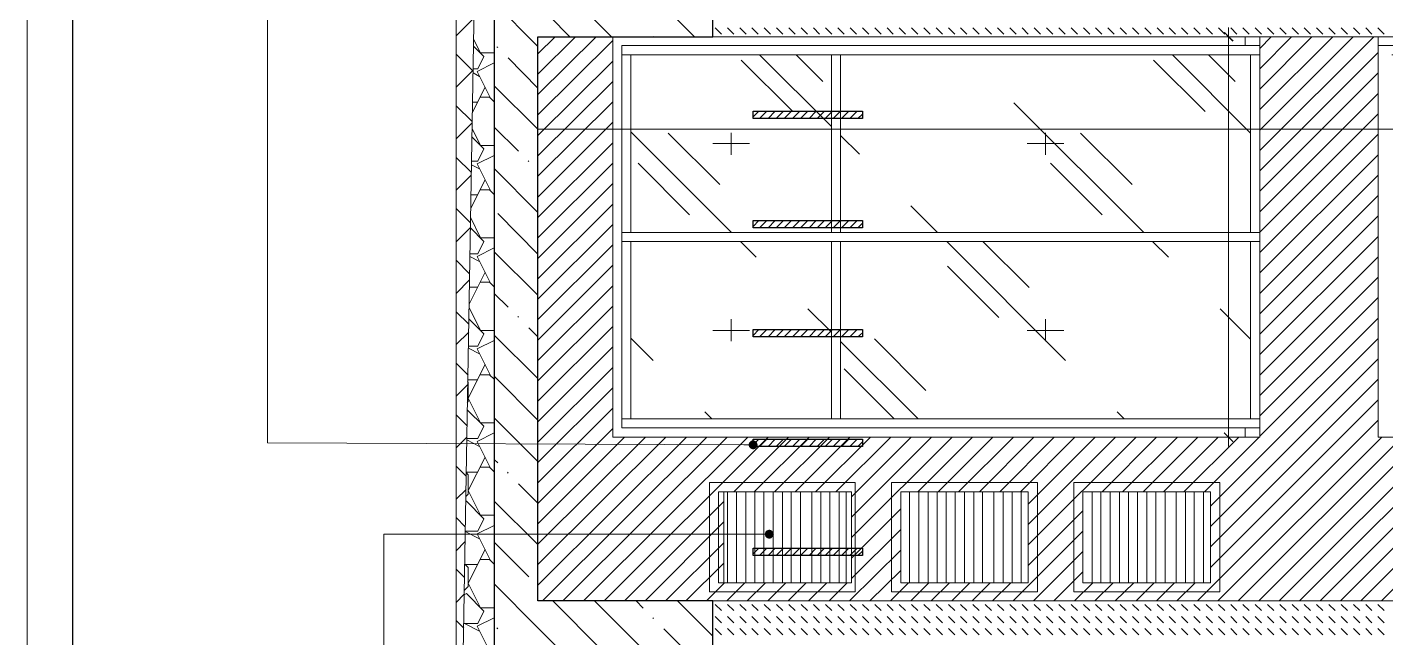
# Model space of a CAD drawing. Header units: millimetres. Extents: x -356862 to 418287, y 0 to 839748.
# Drawn here: x 13.7 to 19.57, y 11.25 to 13.89 of the extents above; entities that cross this region are included whole.
import ezdxf

# ---------------------------------------------------------------- set-up
doc = ezdxf.new("R2010")
doc.units = ezdxf.units.MM
doc.layers.add('PDF _Геометрия', color=7, linetype='Continuous', true_color=0xbababa)
doc.layers.add('PDF _Сплошная заливка', color=7, linetype='Continuous', true_color=0xf50000)

msp = doc.modelspace()

# ---------------------------------------------------------------- linework, layer by layer
at = {"layer": 'PDF _Геометрия', "color": 7, "lineweight": 20}
for points in [[(13.6986, 0), (13.6986, 46.8056), (46.8056, 46.8056), (46.8056, 0)], [(15.6652, 16.0268), (15.5518, 9.4037)]]:
    msp.add_lwpolyline(points, dxfattribs=at)
at = {"layer": 'PDF _Геометрия', "color": 7, "lineweight": 30}
msp.add_lwpolyline([(13.8952, 46.6089), (46.6089, 46.6089), (46.6089, 0.7858), (13.8952, 0.7858)], close=True, dxfattribs=at)
at = {"layer": 'PDF _Геометрия', "color": 7, "lineweight": 5}
for points in [[(15.5518, 16.0951), (15.5518, 16.0268), (15.5518, 9.4221), (15.4385, 9.3937), (15.6668, 9.3371), (15.5518, 9.3087), (15.5518, 2.704), (15.5518, 2.6357)], [(19.025, 13.8502), (19.025, 12.1186), (16.2285, 12.1186), (16.2285, 13.8502)], [(18.9617, 13.8502), (18.9617, 13.8119)], [(22.2682, 12.1186), (19.5367, 12.1186), (19.5367, 13.8502)], [(18.9617, 12.1586), (18.9617, 12.1186)], [(16.7251, 11.4887), (16.7251, 11.882)], [(16.7634, 11.4887), (16.7634, 11.882)], [(16.8034, 11.4887), (16.8034, 11.882)], [(16.8434, 11.4887), (16.8434, 11.882)], [(16.8818, 11.4887), (16.8818, 11.882)], [(16.9218, 11.4887), (16.9218, 11.882)], [(16.9618, 11.4887), (16.9618, 11.882)], [(17.0001, 11.4887), (17.0001, 11.882)], [(17.0401, 11.4887), (17.0401, 11.882)], [(17.0884, 11.4887), (17.0884, 11.882)], [(17.1284, 11.4887), (17.1284, 11.882)], [(17.1668, 11.4887), (17.1668, 11.882)], [(17.2068, 11.4887), (17.2068, 11.882)], [(17.5117, 11.4887), (17.5117, 11.882)], [(17.5517, 11.4887), (17.5517, 11.882)], [(17.5917, 11.4887), (17.5917, 11.882)], [(17.6301, 11.4887), (17.6301, 11.882)], [(17.6701, 11.4887), (17.6701, 11.882)], [(17.7084, 11.4887), (17.7084, 11.882)], [(17.7484, 11.4887), (17.7484, 11.882)], [(17.7884, 11.4887), (17.7884, 11.882)], [(17.8267, 11.4887), (17.8267, 11.882)], [(17.8751, 11.4887), (17.8751, 11.882)], [(17.9151, 11.4887), (17.9151, 11.882)], [(17.9551, 11.4887), (17.9551, 11.882)], [(17.9934, 11.4887), (17.9934, 11.882)], [(18.3, 11.4887), (18.3, 11.882)], [(18.3384, 11.4887), (18.3384, 11.882)], [(18.3784, 11.4887), (18.3784, 11.882)], [(18.4184, 11.4887), (18.4184, 11.882)], [(18.4567, 11.4887), (18.4567, 11.882)], [(18.4967, 11.4887), (18.4967, 11.882)], [(18.5367, 11.4887), (18.5367, 11.882)], [(18.575, 11.4887), (18.575, 11.882)], [(18.615, 11.4887), (18.615, 11.882)], [(18.6634, 11.4887), (18.6634, 11.882)], [(18.7034, 11.4887), (18.7034, 11.882)], [(18.7417, 11.4887), (18.7417, 11.882)], [(18.7817, 11.4887), (18.7817, 11.882)]]:
    msp.add_lwpolyline(points, dxfattribs=at)
at = {"layer": 'PDF _Геометрия', "color": 7, "lineweight": 30}
for points in [[(15.7168, 16.0268), (15.7168, 3.1807), (15.5518, 3.1807)], [(15.5518, 2.984), (15.7168, 2.984), (15.9051, 2.984), (16.3635, 2.984), (16.3635, 3.3773), (15.9051, 3.3773), (15.9051, 7.3155), (16.6618, 7.3155), (16.6618, 7.7088), (15.9051, 7.7088), (15.9051, 11.0153), (16.6618, 11.0153), (16.6618, 11.4103), (15.9051, 11.4103), (15.9051, 13.8502), (16.6618, 13.8502), (16.6618, 14.2452), (15.9051, 14.2452), (15.9051, 16.0268)]]:
    msp.add_lwpolyline(points, dxfattribs=at)
at = {"layer": 'PDF _Геометрия', "color": 251, "lineweight": 20, "true_color": 0x545454}
for points in [[(16.8151, 12.0853), (16.7951, 12.0853), (14.7369, 12.0936), (14.7369, 12.167), (14.7369, 15.9768)], [(16.8851, 11.6987), (16.8668, 11.6987), (15.2402, 11.6987), (15.2402, 11.6253), (15.2402, 10.0571)]]:
    msp.add_lwpolyline(points, dxfattribs=at)
at = {"layer": 'PDF _Геометрия', "color": 8, "lineweight": 9, "true_color": 0x808080}
for points in [[(16.2235, 13.8502), (15.9051, 14.1686), (15.7168, 14.3569)], [(16.5818, 13.8502), (16.1885, 14.2452)], [(15.9051, 13.8086), (15.7168, 13.9986)], [(16.0435, 13.8502), (15.9568, 13.9386)], [(15.6252, 13.7119), (15.6452, 13.7119), (15.6718, 13.7652), (15.6268, 13.8102)], [(15.7168, 13.7802), (15.6568, 13.7802), (15.6268, 13.8402)], [(15.7318, 13.8036), (15.7285, 13.8069)], [(16.4035, 13.8502), (16.4018, 13.8519)], [(15.9051, 13.6286), (15.7768, 13.7586)], [(15.6535, 13.6786), (15.6252, 13.6936)], [(15.7018, 13.5819), (15.6435, 13.7002), (15.7168, 13.7369)], [(15.6768, 13.6319), (15.6218, 13.5219)], [(15.9051, 13.4502), (15.7168, 13.6386)], [(15.6452, 13.5669), (15.6235, 13.5669)], [(15.7168, 13.5686), (15.6968, 13.5886), (15.6552, 13.5886)], [(15.7168, 13.3802), (15.6568, 13.3802), (15.6218, 13.4536)], [(15.8218, 13.3553), (15.7168, 13.4586)], [(15.6185, 13.3119), (15.6452, 13.3119), (15.6718, 13.3652), (15.6202, 13.4169)], [(15.7018, 13.1819), (15.6435, 13.3003), (15.7168, 13.3369)], [(15.6535, 13.2786), (15.6185, 13.2969)], [(15.9051, 13.0903), (15.7168, 13.2803)], [(15.8668, 13.3103), (15.8635, 13.3136)], [(15.6768, 13.2319), (15.6152, 13.1086)], [(15.6452, 13.1669), (15.6168, 13.1669)], [(15.7168, 13.1686), (15.6968, 13.1886), (15.6552, 13.1886)], [(15.7168, 12.9803), (15.6568, 12.9803), (15.6152, 13.0669)], [(15.9051, 12.9103), (15.7318, 13.0853)], [(15.6118, 12.9119), (15.6452, 12.9119), (15.6718, 12.9653), (15.6135, 13.0236)], [(15.7018, 12.7819), (15.6435, 12.9003), (15.7168, 12.9369)], [(15.9051, 12.7319), (15.7168, 12.9203)], [(15.6535, 12.8786), (15.6118, 12.9003)], [(15.6768, 12.8319), (15.6085, 12.6936)], [(15.6452, 12.7669), (15.6102, 12.7669)], [(15.7168, 12.7686), (15.6968, 12.7886), (15.6552, 12.7886)], [(15.7768, 12.6803), (15.7168, 12.7403)], [(15.6052, 12.512), (15.6452, 12.512), (15.6718, 12.5653), (15.6068, 12.6303)], [(15.7168, 12.5803), (15.6568, 12.5803), (15.6085, 12.6786)], [(15.8218, 12.6369), (15.8185, 12.6403)], [(15.9051, 12.5519), (15.8668, 12.5919)], [(15.7018, 12.382), (15.6435, 12.5003), (15.7168, 12.537)], [(15.9051, 12.372), (15.7168, 12.5603)], [(15.6535, 12.4786), (15.6052, 12.5036)], [(15.6768, 12.432), (15.6035, 12.287), (15.6568, 12.1803), (15.7168, 12.1803)], [(15.7168, 12.3686), (15.6968, 12.3886), (15.6552, 12.3886)], [(15.6002, 12.2686), (15.6035, 12.272), (15.6035, 12.3553), (15.6018, 12.3586)], [(15.6452, 12.367), (15.6018, 12.367)], [(15.9051, 12.192), (15.7168, 12.382)], [(15.5985, 12.112), (15.6452, 12.112), (15.6718, 12.1653), (15.6002, 12.237)], [(15.9051, 12.0136), (15.7168, 12.202)], [(15.6535, 12.0786), (15.5985, 12.107)], [(15.7018, 11.982), (15.6435, 12.1003), (15.7168, 12.137)], [(15.6768, 12.032), (15.6035, 11.887), (15.6568, 11.7803), (15.7168, 11.7803)], [(15.7168, 11.9686), (15.6968, 11.9886), (15.6552, 11.9886)], [(15.7318, 12.007), (15.7168, 12.022)], [(15.5935, 11.862), (15.6035, 11.872), (15.6035, 11.9553), (15.5952, 11.9653)], [(15.6452, 11.967), (15.5952, 11.967)], [(15.7768, 11.962), (15.7735, 11.967)], [(15.9051, 11.8336), (15.8218, 11.917)], [(15.5918, 11.712), (15.6452, 11.712), (15.6718, 11.7653), (15.5968, 11.842), (15.5935, 11.8403)], [(15.9051, 11.6537), (15.7168, 11.842)], [(15.6535, 11.6787), (15.5918, 11.7103)], [(15.7018, 11.582), (15.6435, 11.7003), (15.7168, 11.737)], [(15.6768, 11.632), (15.6035, 11.487), (15.6568, 11.3803), (15.7168, 11.3803)], [(15.8668, 11.5137), (15.7168, 11.6637)], [(15.5868, 11.4553), (15.6035, 11.472), (15.6035, 11.5553), (15.5885, 11.5703)], [(15.6452, 11.567), (15.5935, 11.567)], [(15.7168, 11.5687), (15.6968, 11.5887), (15.6552, 11.5887)], [(16.1851, 11.0153), (15.9051, 11.2937), (15.7168, 11.4837)], [(15.5852, 11.312), (15.6452, 11.312), (15.6718, 11.3653), (15.5968, 11.442), (15.5868, 11.437)], [(16.1801, 11.1987), (15.9701, 11.4103)], [(16.5435, 11.0153), (16.1501, 11.4103)], [(16.3601, 11.3787), (16.3301, 11.4103)], [(16.6618, 11.257), (16.5085, 11.4103)], [(15.7018, 11.182), (15.6435, 11.3003), (15.7168, 11.337)], [(16.4051, 11.3337), (16.4018, 11.337)], [(15.6535, 11.2787), (15.5885, 11.312), (15.5852, 11.3103)], [(15.7318, 11.2887), (15.7285, 11.2937)], [(16.6618, 11.077), (16.4501, 11.2887)]]:
    msp.add_lwpolyline(points, dxfattribs=at)
at = {"layer": 'PDF _Геометрия', "color": 7, "lineweight": 18}
for points in [[(25.5764, 13.8502), (25.5764, 14.2452), (16.6618, 14.2452), (16.6618, 13.8502)], [(24.6315, 11.0153), (24.6315, 11.252), (24.7248, 11.252), (24.7248, 11.4103), (16.6618, 11.4103), (16.6618, 11.0153)]]:
    msp.add_lwpolyline(points, close=True, dxfattribs=at)
at = {"layer": 'PDF _Геометрия', "lineweight": 5}
for points in [[(15.6285, 13.9302), (15.5518, 13.8536)], [(15.6252, 13.7019), (15.5518, 13.7752)], [(15.6252, 13.7052), (15.5518, 13.6319)], [(15.6218, 13.4836), (15.5518, 13.5519)], [(15.6218, 13.4786), (15.5518, 13.4086)], [(15.6185, 13.2636), (15.5518, 13.3286)], [(15.6168, 13.2519), (15.5518, 13.1869)], [(15.6135, 13.0453), (15.5518, 13.1069)], [(15.6135, 13.0253), (15.5518, 12.9636)], [(15.6102, 12.8253), (15.5518, 12.8836)], [(15.6102, 12.7986), (15.5518, 12.7403)], [(15.6068, 12.6069), (15.5518, 12.6603)], [(15.6068, 12.5719), (15.5518, 12.5186)], [(15.6035, 12.387), (15.5518, 12.4386)], [(15.6018, 12.3453), (15.5518, 12.2953)], [(15.5985, 12.1686), (15.5518, 12.2153)], [(15.5985, 12.1186), (15.5518, 12.072)], [(15.5952, 11.9503), (15.5518, 11.9936)], [(15.5952, 11.892), (15.5518, 11.8503)], [(15.5918, 11.7303), (15.5518, 11.7703)], [(15.5902, 11.6653), (15.5518, 11.627)], [(15.5885, 11.512), (15.5518, 11.547)], [(15.5868, 11.4387), (15.5518, 11.4037)], [(15.5852, 11.292), (15.5518, 11.3253)]]:
    msp.add_lwpolyline(points, dxfattribs=at)
at = {"layer": 'PDF _Геометрия', "lineweight": 18}
for points in [[(16.6984, 13.8619), (16.6718, 13.8886)], [(16.7518, 13.8619), (16.7251, 13.8886)], [(16.8051, 13.8619), (16.7784, 13.8886)], [(16.8568, 13.8619), (16.8301, 13.8886)], [(16.9101, 13.8619), (16.8834, 13.8886)], [(16.9634, 13.8619), (16.9368, 13.8886)], [(17.0168, 13.8619), (16.9901, 13.8886)], [(17.0701, 13.8619), (17.0434, 13.8886)], [(17.1218, 13.8619), (17.0968, 13.8886)], [(17.1751, 13.8619), (17.1484, 13.8886)], [(17.2284, 13.8619), (17.2018, 13.8886)], [(17.2818, 13.8619), (17.2551, 13.8886)], [(17.3351, 13.8619), (17.3084, 13.8886)], [(17.3884, 13.8619), (17.3618, 13.8886)], [(17.4401, 13.8619), (17.4151, 13.8886)], [(17.4934, 13.8619), (17.4667, 13.8886)], [(17.5467, 13.8619), (17.5201, 13.8886)], [(17.6001, 13.8619), (17.5734, 13.8886)], [(17.6534, 13.8619), (17.6267, 13.8886)], [(17.7067, 13.8619), (17.6801, 13.8886)], [(17.7584, 13.8619), (17.7317, 13.8886)], [(17.8117, 13.8619), (17.7851, 13.8886)], [(17.8651, 13.8619), (17.8384, 13.8886)], [(17.9184, 13.8619), (17.8917, 13.8886)], [(17.9717, 13.8619), (17.9451, 13.8886)], [(18.0234, 13.8619), (17.9984, 13.8886)], [(18.0767, 13.8619), (18.0501, 13.8886)], [(18.1301, 13.8619), (18.1034, 13.8886)], [(18.1834, 13.8619), (18.1567, 13.8886)], [(18.2367, 13.8619), (18.2101, 13.8886)], [(18.29, 13.8619), (18.2634, 13.8886)], [(18.3417, 13.8619), (18.315, 13.8886)], [(18.395, 13.8619), (18.3684, 13.8886)], [(18.4484, 13.8619), (18.4217, 13.8886)], [(18.5017, 13.8619), (18.475, 13.8886)], [(18.555, 13.8619), (18.5284, 13.8886)], [(18.6084, 13.8619), (18.5817, 13.8886)], [(18.66, 13.8619), (18.6334, 13.8886)], [(18.7134, 13.8619), (18.6867, 13.8886)], [(18.7667, 13.8619), (18.74, 13.8886)], [(18.82, 13.8619), (18.7934, 13.8886)], [(18.8734, 13.8619), (18.8467, 13.8886)], [(18.925, 13.8619), (18.9, 13.8886)], [(18.9784, 13.8619), (18.9517, 13.8886)], [(19.0317, 13.8619), (19.005, 13.8886)], [(19.085, 13.8619), (19.0584, 13.8886)], [(19.1383, 13.8619), (19.1117, 13.8886)], [(19.1917, 13.8619), (19.165, 13.8886)], [(19.2433, 13.8619), (19.2167, 13.8886)], [(19.2967, 13.8619), (19.27, 13.8886)], [(19.35, 13.8619), (19.3233, 13.8886)], [(19.4033, 13.8619), (19.3767, 13.8886)], [(19.4567, 13.8619), (19.43, 13.8886)], [(19.5083, 13.8619), (19.4833, 13.8886)], [(19.5617, 13.8619), (19.535, 13.8886)], [(16.6984, 11.3687), (16.6718, 11.3953)], [(16.7518, 11.3687), (16.7251, 11.3953)], [(16.8051, 11.3687), (16.7784, 11.3953)], [(16.8568, 11.3687), (16.8301, 11.3953)], [(16.9101, 11.3687), (16.8834, 11.3953)], [(16.9634, 11.3687), (16.9368, 11.3953)], [(17.0168, 11.3687), (16.9901, 11.3953)], [(17.0701, 11.3687), (17.0434, 11.3953)], [(17.1218, 11.3687), (17.0968, 11.3953)], [(17.1751, 11.3687), (17.1484, 11.3953)], [(17.2284, 11.3687), (17.2018, 11.3953)], [(17.2818, 11.3687), (17.2551, 11.3953)], [(17.3351, 11.3687), (17.3084, 11.3953)], [(17.3884, 11.3687), (17.3618, 11.3953)], [(17.4401, 11.3687), (17.4151, 11.3953)], [(17.4934, 11.3687), (17.4667, 11.3953)], [(17.5467, 11.3687), (17.5201, 11.3953)], [(17.6001, 11.3687), (17.5734, 11.3953)], [(17.6534, 11.3687), (17.6267, 11.3953)], [(17.7067, 11.3687), (17.6801, 11.3953)], [(17.7584, 11.3687), (17.7317, 11.3953)], [(17.8117, 11.3687), (17.7851, 11.3953)], [(17.8651, 11.3687), (17.8384, 11.3953)], [(17.9184, 11.3687), (17.8917, 11.3953)], [(17.9717, 11.3687), (17.9451, 11.3953)], [(18.0234, 11.3687), (17.9984, 11.3953)], [(18.0767, 11.3687), (18.0501, 11.3953)], [(18.1301, 11.3687), (18.1034, 11.3953)], [(18.1834, 11.3687), (18.1567, 11.3953)], [(18.2367, 11.3687), (18.2101, 11.3953)], [(18.29, 11.3687), (18.2634, 11.3953)], [(18.3417, 11.3687), (18.315, 11.3953)], [(18.395, 11.3687), (18.3684, 11.3953)], [(18.4484, 11.3687), (18.4217, 11.3953)], [(18.5017, 11.3687), (18.475, 11.3953)], [(18.555, 11.3687), (18.5284, 11.3953)], [(18.6084, 11.3687), (18.5817, 11.3953)], [(18.66, 11.3687), (18.6334, 11.3953)], [(18.7134, 11.3687), (18.6867, 11.3953)], [(18.7667, 11.3687), (18.74, 11.3953)], [(18.82, 11.3687), (18.7934, 11.3953)], [(18.8734, 11.3687), (18.8467, 11.3953)], [(18.925, 11.3687), (18.9, 11.3953)], [(18.9784, 11.3687), (18.9517, 11.3953)], [(19.0317, 11.3687), (19.005, 11.3953)], [(19.085, 11.3687), (19.0584, 11.3953)], [(19.1383, 11.3687), (19.1117, 11.3953)], [(19.1917, 11.3687), (19.165, 11.3953)], [(19.2433, 11.3687), (19.2167, 11.3953)], [(19.2967, 11.3687), (19.27, 11.3953)], [(19.35, 11.3687), (19.3233, 11.3953)], [(19.4033, 11.3687), (19.3767, 11.3953)], [(19.4567, 11.3687), (19.43, 11.3953)], [(19.5083, 11.3687), (19.4833, 11.3953)], [(19.5617, 11.3687), (19.535, 11.3953)], [(16.6984, 11.3153), (16.6718, 11.342)], [(16.7518, 11.3153), (16.7251, 11.342)], [(16.8051, 11.3153), (16.7784, 11.342)], [(16.8568, 11.3153), (16.8301, 11.342)], [(16.9101, 11.3153), (16.8834, 11.342)], [(16.9634, 11.3153), (16.9368, 11.342)], [(17.0168, 11.3153), (16.9901, 11.342)], [(17.0701, 11.3153), (17.0434, 11.342)], [(17.1218, 11.3153), (17.0968, 11.342)], [(17.1751, 11.3153), (17.1484, 11.342)], [(17.2284, 11.3153), (17.2018, 11.342)], [(17.2818, 11.3153), (17.2551, 11.342)], [(17.3351, 11.3153), (17.3084, 11.342)], [(17.3884, 11.3153), (17.3618, 11.342)], [(17.4401, 11.3153), (17.4151, 11.342)], [(17.4934, 11.3153), (17.4667, 11.342)], [(17.5467, 11.3153), (17.5201, 11.342)], [(17.6001, 11.3153), (17.5734, 11.342)], [(17.6534, 11.3153), (17.6267, 11.342)], [(17.7067, 11.3153), (17.6801, 11.342)], [(17.7584, 11.3153), (17.7317, 11.342)], [(17.8117, 11.3153), (17.7851, 11.342)], [(17.8651, 11.3153), (17.8384, 11.342)], [(17.9184, 11.3153), (17.8917, 11.342)], [(17.9717, 11.3153), (17.9451, 11.342)], [(18.0234, 11.3153), (17.9984, 11.342)], [(18.0767, 11.3153), (18.0501, 11.342)], [(18.1301, 11.3153), (18.1034, 11.342)], [(18.1834, 11.3153), (18.1567, 11.342)], [(18.2367, 11.3153), (18.2101, 11.342)], [(18.29, 11.3153), (18.2634, 11.342)], [(18.3417, 11.3153), (18.315, 11.342)], [(18.395, 11.3153), (18.3684, 11.342)], [(18.4484, 11.3153), (18.4217, 11.342)], [(18.5017, 11.3153), (18.475, 11.342)], [(18.555, 11.3153), (18.5284, 11.342)], [(18.6084, 11.3153), (18.5817, 11.342)], [(18.66, 11.3153), (18.6334, 11.342)], [(18.7134, 11.3153), (18.6867, 11.342)], [(18.7667, 11.3153), (18.74, 11.342)], [(18.82, 11.3153), (18.7934, 11.342)], [(18.8734, 11.3153), (18.8467, 11.342)], [(18.925, 11.3153), (18.9, 11.342)], [(18.9784, 11.3153), (18.9517, 11.342)], [(19.0317, 11.3153), (19.005, 11.342)], [(19.085, 11.3153), (19.0584, 11.342)], [(19.1383, 11.3153), (19.1117, 11.342)], [(19.1917, 11.3153), (19.165, 11.342)], [(19.2433, 11.3153), (19.2167, 11.342)], [(19.2967, 11.3153), (19.27, 11.342)], [(19.35, 11.3153), (19.3233, 11.342)], [(19.4033, 11.3153), (19.3767, 11.342)], [(19.4567, 11.3153), (19.43, 11.342)], [(19.5083, 11.3153), (19.4833, 11.342)], [(19.5617, 11.3153), (19.535, 11.342)], [(16.6984, 11.2637), (16.6718, 11.2903)], [(16.7518, 11.2637), (16.7251, 11.2903)], [(16.8051, 11.2637), (16.7784, 11.2903)], [(16.8568, 11.2637), (16.8301, 11.2903)], [(16.9101, 11.2637), (16.8834, 11.2903)], [(16.9634, 11.2637), (16.9368, 11.2903)], [(17.0168, 11.2637), (16.9901, 11.2903)], [(17.0701, 11.2637), (17.0434, 11.2903)], [(17.1218, 11.2637), (17.0968, 11.2903)], [(17.1751, 11.2637), (17.1484, 11.2903)], [(17.2284, 11.2637), (17.2018, 11.2903)], [(17.2818, 11.2637), (17.2551, 11.2903)], [(17.3351, 11.2637), (17.3084, 11.2903)], [(17.3884, 11.2637), (17.3618, 11.2903)], [(17.4401, 11.2637), (17.4151, 11.2903)], [(17.4934, 11.2637), (17.4667, 11.2903)], [(17.5467, 11.2637), (17.5201, 11.2903)], [(17.6001, 11.2637), (17.5734, 11.2903)], [(17.6534, 11.2637), (17.6267, 11.2903)], [(17.7067, 11.2637), (17.6801, 11.2903)], [(17.7584, 11.2637), (17.7317, 11.2903)], [(17.8117, 11.2637), (17.7851, 11.2903)], [(17.8651, 11.2637), (17.8384, 11.2903)], [(17.9184, 11.2637), (17.8917, 11.2903)], [(17.9717, 11.2637), (17.9451, 11.2903)], [(18.0234, 11.2637), (17.9984, 11.2903)], [(18.0767, 11.2637), (18.0501, 11.2903)], [(18.1301, 11.2637), (18.1034, 11.2903)], [(18.1834, 11.2637), (18.1567, 11.2903)], [(18.2367, 11.2637), (18.2101, 11.2903)], [(18.29, 11.2637), (18.2634, 11.2903)], [(18.3417, 11.2637), (18.315, 11.2903)], [(18.395, 11.2637), (18.3684, 11.2903)], [(18.4484, 11.2637), (18.4217, 11.2903)], [(18.5017, 11.2637), (18.475, 11.2903)], [(18.555, 11.2637), (18.5284, 11.2903)], [(18.6084, 11.2637), (18.5817, 11.2903)], [(18.66, 11.2637), (18.6334, 11.2903)], [(18.7134, 11.2637), (18.6867, 11.2903)], [(18.7667, 11.2637), (18.74, 11.2903)], [(18.82, 11.2637), (18.7934, 11.2903)], [(18.8734, 11.2637), (18.8467, 11.2903)], [(18.925, 11.2637), (18.9, 11.2903)], [(18.9784, 11.2637), (18.9517, 11.2903)], [(19.0317, 11.2637), (19.005, 11.2903)], [(19.085, 11.2637), (19.0584, 11.2903)], [(19.1383, 11.2637), (19.1117, 11.2903)], [(19.1917, 11.2637), (19.165, 11.2903)], [(19.2433, 11.2637), (19.2167, 11.2903)], [(19.2967, 11.2637), (19.27, 11.2903)], [(19.35, 11.2637), (19.3233, 11.2903)], [(19.4033, 11.2637), (19.3767, 11.2903)], [(19.4567, 11.2637), (19.43, 11.2903)], [(19.5083, 11.2637), (19.4833, 11.2903)], [(19.5617, 11.2637), (19.535, 11.2903)]]:
    msp.add_lwpolyline(points, dxfattribs=at)
at = {"layer": 'PDF _Геометрия', "color": 7, "lineweight": 18}
for points in [[(18.89, 12.0786), (18.89, 13.8902)], [(18.985, 13.8502), (18.85, 13.8502)], [(18.985, 12.1186), (18.85, 12.1186)]]:
    msp.add_lwpolyline(points, dxfattribs=at)
at = {"layer": 'PDF _Геометрия', "color": 161, "lineweight": 9, "true_color": 0x7f9fff}
for points in [[(16.1568, 13.8502), (15.9051, 13.6002)], [(16.0685, 13.8502), (15.9051, 13.6886)], [(15.9801, 13.8502), (15.9051, 13.7769)], [(16.2285, 13.8336), (15.9051, 13.5119)], [(19.5167, 13.8502), (19.025, 13.3586)], [(19.4283, 13.8502), (19.025, 13.4469)], [(19.34, 13.8502), (19.025, 13.5352)], [(19.25, 13.8502), (19.025, 13.6236)], [(19.1617, 13.8502), (19.025, 13.7119)], [(19.0734, 13.8502), (19.025, 13.8002)], [(16.2285, 13.7452), (15.9051, 13.4236)], [(19.5367, 13.7819), (19.025, 13.2703)], [(19.5367, 13.6936), (19.025, 13.1819)], [(16.2285, 13.6569), (15.9051, 13.3353)], [(16.2285, 13.5686), (15.9051, 13.2469)], [(19.5367, 13.6052), (19.025, 13.0936)], [(19.5367, 13.5169), (19.025, 13.0053)], [(16.2285, 13.4802), (15.9051, 13.1569)], [(16.2285, 13.3919), (15.9051, 13.0686)], [(19.5367, 13.4286), (19.025, 12.9169)], [(19.5367, 13.3403), (19.025, 12.8286)], [(16.2285, 13.3036), (15.9051, 12.9803)], [(16.2285, 13.2153), (15.9051, 12.8919)], [(19.5367, 13.2519), (19.025, 12.7403)], [(19.5367, 13.1636), (19.025, 12.6519)], [(16.2285, 13.1269), (15.9051, 12.8036)], [(16.2285, 13.0386), (15.9051, 12.7153)], [(19.5367, 13.0753), (19.025, 12.5636)], [(19.5367, 12.9869), (19.025, 12.4753)], [(16.2285, 12.9503), (15.9051, 12.6269)], [(16.2285, 12.8619), (15.9051, 12.5386)], [(19.5367, 12.8986), (19.025, 12.387)], [(19.5367, 12.8103), (19.025, 12.2986)], [(16.2285, 12.7736), (15.9051, 12.4503)], [(16.2285, 12.6853), (15.9051, 12.362)], [(19.5367, 12.7219), (19.025, 12.2103)], [(19.5367, 12.6336), (19.025, 12.122)], [(16.2285, 12.5969), (15.9051, 12.2736)], [(16.2285, 12.5086), (15.9051, 12.1853)], [(19.5367, 12.5453), (18.8117, 11.8203)], [(19.5367, 12.457), (18.8117, 11.732)], [(16.2285, 12.4203), (15.9051, 12.097)], [(16.2285, 12.332), (15.9051, 12.0086)], [(19.5367, 12.3686), (18.8117, 11.6437)], [(19.5367, 12.2803), (18.8117, 11.5553)], [(16.2285, 12.2436), (15.9051, 11.9203)], [(16.2285, 12.1553), (15.9051, 11.832)], [(19.5367, 12.192), (18.755, 11.4103)], [(16.5468, 12.1186), (15.9051, 11.4787)], [(16.4585, 12.1186), (15.9051, 11.567)], [(16.3701, 12.1186), (15.9051, 11.6553)], [(16.2801, 12.1186), (15.9051, 11.7436)], [(16.6351, 12.1186), (15.9251, 11.4103)], [(16.7234, 12.1186), (16.0135, 11.4103)], [(16.8118, 12.1186), (16.1018, 11.4103)], [(16.9001, 12.1186), (16.1918, 11.4103)], [(16.9884, 12.1186), (16.7518, 11.882)], [(17.0768, 12.1186), (16.8401, 11.882)], [(17.1651, 12.1186), (16.9284, 11.882)], [(17.2534, 12.1186), (17.0168, 11.882)], [(17.3418, 12.1186), (17.1051, 11.882)], [(17.4301, 12.1186), (17.1934, 11.882)], [(17.6951, 12.1186), (17.2601, 11.6837)], [(17.6067, 12.1186), (17.2601, 11.772)], [(17.5184, 12.1186), (17.2601, 11.8603)], [(17.7834, 12.1186), (17.5467, 11.882)], [(17.8717, 12.1186), (17.6351, 11.882)], [(17.9601, 12.1186), (17.7234, 11.882)], [(18.0484, 12.1186), (17.8134, 11.882)], [(18.1367, 12.1186), (17.9017, 11.882)], [(18.2251, 12.1186), (17.9901, 11.882)], [(18.49, 12.1186), (18.0234, 11.652)], [(18.4017, 12.1186), (18.0234, 11.7403)], [(18.3134, 12.1186), (18.0234, 11.8286)], [(18.5784, 12.1186), (18.3434, 11.882)], [(18.6684, 12.1186), (18.4317, 11.882)], [(18.7567, 12.1186), (18.52, 11.882)], [(18.845, 12.1186), (18.6084, 11.882)], [(18.9334, 12.1186), (18.6967, 11.882)], [(19.0217, 12.1186), (18.785, 11.882)], [(19.5517, 12.1186), (18.8434, 11.4103)], [(19.64, 12.1186), (18.9317, 11.4103)], [(19.7283, 12.1186), (19.02, 11.4103)], [(19.8167, 12.1186), (19.1083, 11.4103)], [(19.905, 12.1186), (19.1967, 11.4103)], [(19.9933, 12.1186), (19.285, 11.4103)], [(20.0816, 12.1186), (19.3733, 11.4103)], [(20.17, 12.1186), (19.4617, 11.4103)], [(20.2583, 12.1186), (19.55, 11.4103)], [(16.7084, 11.8403), (16.2801, 11.4103)], [(17.4734, 11.8086), (17.2601, 11.5953)], [(18.2601, 11.8003), (18.0234, 11.5637)], [(16.7084, 11.752), (16.3685, 11.4103)], [(17.4734, 11.7186), (17.2601, 11.507)], [(18.2601, 11.712), (17.9584, 11.4103)], [(16.7084, 11.662), (16.4568, 11.4103)], [(17.4734, 11.6303), (17.2518, 11.4103)], [(16.7084, 11.5737), (16.5451, 11.4103)], [(18.2601, 11.6237), (18.0467, 11.4103)], [(17.4734, 11.542), (17.3401, 11.4103)], [(18.2601, 11.5353), (18.1351, 11.4103)], [(16.7118, 11.4887), (16.6334, 11.4103)], [(16.8001, 11.4887), (16.7218, 11.4103)], [(16.8884, 11.4887), (16.8101, 11.4103)], [(16.9768, 11.4887), (16.8984, 11.4103)], [(17.0651, 11.4887), (16.9868, 11.4103)], [(17.1534, 11.4887), (17.0751, 11.4103)], [(17.2418, 11.4887), (17.1634, 11.4103)], [(17.5067, 11.4887), (17.4284, 11.4103)], [(17.5951, 11.4887), (17.5167, 11.4103)], [(17.6834, 11.4887), (17.6051, 11.4103)], [(17.7717, 11.4887), (17.6934, 11.4103)], [(17.8601, 11.4887), (17.7817, 11.4103)], [(17.9484, 11.4887), (17.8701, 11.4103)], [(18.3034, 11.4887), (18.2234, 11.4103)], [(18.3917, 11.4887), (18.3117, 11.4103)], [(18.48, 11.4887), (18.4, 11.4103)], [(18.5684, 11.4887), (18.49, 11.4103)], [(18.6567, 11.4887), (18.5784, 11.4103)], [(18.745, 11.4887), (18.6667, 11.4103)]]:
    msp.add_lwpolyline(points, dxfattribs=at)
msp.add_lwpolyline([(15.9051, 11.4103), (15.9051, 13.8502), (16.2285, 13.8502), (16.2285, 12.1186), (19.025, 12.1186), (19.025, 13.8502), (19.5367, 13.8502), (19.5367, 12.1186), (22.2682, 12.1186), (22.2682, 11.4103)], close=True, dxfattribs=at)
at = {"layer": 'PDF _Геометрия', "color": 252, "lineweight": 5, "true_color": 0x989898}
for points in [[(17.1934, 13.8119), (19.025, 13.8119), (19.025, 13.7719), (19.025, 13.0036), (18.985, 13.0036), (18.985, 13.7719), (19.025, 13.7719), (17.1934, 13.7719), (16.2685, 13.7719), (16.2685, 13.8119)], [(16.3068, 13.0036), (16.2685, 13.0036), (16.2685, 13.7719), (16.3068, 13.7719)], [(17.2134, 13.0036), (17.1734, 13.0036), (17.1734, 13.7719), (17.2134, 13.7719)], [(17.1934, 13.0036), (19.025, 13.0036), (19.025, 12.9653), (19.025, 12.197), (18.985, 12.197), (18.985, 12.9653), (19.025, 12.9653), (17.1934, 12.9653), (16.2685, 12.9653), (16.2685, 13.0036)], [(16.3068, 12.197), (16.2685, 12.197), (16.2685, 12.9653), (16.3068, 12.9653)], [(17.2134, 12.197), (17.1734, 12.197), (17.1734, 12.9653), (17.2134, 12.9653)], [(17.1934, 12.197), (19.025, 12.197), (19.025, 12.1586), (17.1934, 12.1586), (16.2685, 12.1586), (16.2685, 12.197)]]:
    msp.add_lwpolyline(points, close=True, dxfattribs=at)
at = {"layer": 'PDF _Геометрия', "color": 7, "lineweight": 9}
for points in [[(22.3282, 13.8502), (22.2682, 13.8502), (16.6618, 13.8502)], [(18.9617, 13.8119), (18.9617, 13.8502)], [(18.9617, 12.1186), (18.9617, 12.1586)], [(16.6618, 11.4103), (22.2682, 11.4103), (22.3532, 11.4103)]]:
    msp.add_lwpolyline(points, dxfattribs=at)
at = {"layer": 'PDF _Геометрия', "color": 252, "lineweight": 5, "true_color": 0x989898}
msp.add_lwpolyline([(19.5367, 13.8119), (19.595, 13.8119), (20.4383, 13.8119), (22.2682, 13.8119), (22.2682, 13.7719), (22.2682, 13.0036), (22.2299, 13.0036), (22.2299, 13.7719), (22.2682, 13.7719), (20.4383, 13.7719), (19.595, 13.7719)], dxfattribs=at)
at = {"layer": 'PDF _Геометрия', "color": 254, "lineweight": 5, "true_color": 0xdcdcdc}
for points in [[(17.0068, 13.5269), (16.7834, 13.7486)], [(17.1734, 13.4619), (16.8634, 13.7719)], [(17.1368, 13.6569), (17.0218, 13.7719)], [(18.7884, 13.5269), (18.565, 13.7486)], [(18.985, 13.4336), (18.6467, 13.7719)], [(18.9184, 13.6569), (18.8034, 13.7719)], [(18.5234, 13.0036), (17.9617, 13.5652)], [(16.7418, 13.0036), (16.3068, 13.4386)], [(16.6918, 13.2119), (16.4685, 13.4336)], [(16.6618, 13.3886), (16.8201, 13.3886)], [(16.7401, 13.4352), (16.7401, 13.3403)], [(17.2951, 13.3419), (17.2134, 13.4236)], [(18.0201, 13.3886), (18.1784, 13.3886)], [(18.0984, 13.4352), (18.0984, 13.3403)], [(18.4734, 13.2119), (18.2501, 13.4336)], [(16.5601, 13.0803), (16.3385, 13.3036)], [(18.3434, 13.0803), (18.1201, 13.3036)], [(17.6317, 13.0036), (17.5167, 13.1186)], [(16.8484, 12.8969), (16.7801, 12.9653)], [(18.1851, 12.4503), (17.6717, 12.9653)], [(18.0284, 12.7653), (17.8284, 12.9653)], [(18.63, 12.8969), (18.5617, 12.9653)], [(17.8967, 12.6353), (17.6751, 12.8586)], [(16.7401, 12.6286), (16.7401, 12.5336)], [(17.1734, 12.5719), (17.0718, 12.6736)], [(18.0984, 12.6286), (18.0984, 12.5336)], [(18.985, 12.5419), (18.8534, 12.6736)], [(16.6618, 12.5803), (16.8201, 12.5803)], [(18.0201, 12.5803), (18.1784, 12.5803)], [(16.4035, 12.4503), (16.3068, 12.5469)], [(17.5484, 12.197), (17.2134, 12.532)], [(17.5817, 12.3203), (17.3601, 12.5436)], [(17.4451, 12.197), (17.2284, 12.4136)], [(16.6568, 12.197), (16.6268, 12.2286)], [(18.4384, 12.197), (18.4084, 12.2286)]]:
    msp.add_lwpolyline(points, dxfattribs=at)
at = {"layer": 'PDF _Геометрия', "color": 141, "lineweight": 0, "true_color": 0xaed2f4}
for points in [[(16.8601, 13.5286), (16.8351, 13.5036)], [(16.8951, 13.5286), (16.8634, 13.4969)], [(16.9301, 13.5286), (16.9001, 13.4969)], [(16.9668, 13.5286), (16.9351, 13.4969)], [(17.0018, 13.5286), (16.9701, 13.4969)], [(17.0368, 13.5286), (17.0051, 13.4969)], [(17.0718, 13.5286), (17.0401, 13.4969)], [(17.1084, 13.5286), (17.0768, 13.4969)], [(17.1434, 13.5286), (17.1118, 13.4969)], [(17.1784, 13.5286), (17.1468, 13.4969)], [(17.2134, 13.5286), (17.1818, 13.4969)], [(17.2484, 13.5286), (17.2168, 13.4969)], [(17.2851, 13.5286), (17.2534, 13.4969)], [(17.3084, 13.5152), (17.2884, 13.4969)], [(16.8601, 13.0553), (16.8351, 13.0303)], [(16.8951, 13.0553), (16.8634, 13.0236)], [(16.9301, 13.0553), (16.9001, 13.0236)], [(16.9668, 13.0553), (16.9351, 13.0236)], [(17.0018, 13.0553), (16.9701, 13.0236)], [(17.0368, 13.0553), (17.0051, 13.0236)], [(17.0718, 13.0553), (17.0401, 13.0236)], [(17.1084, 13.0553), (17.0768, 13.0236)], [(17.1434, 13.0553), (17.1118, 13.0236)], [(17.1784, 13.0553), (17.1468, 13.0236)], [(17.2134, 13.0553), (17.1818, 13.0236)], [(17.2484, 13.0553), (17.2168, 13.0236)], [(17.2851, 13.0553), (17.2534, 13.0236)], [(17.3084, 13.0436), (17.2884, 13.0236)], [(16.8601, 12.5836), (16.8351, 12.5586)], [(16.8951, 12.5836), (16.8634, 12.5519)], [(16.9301, 12.5836), (16.9001, 12.5519)], [(16.9668, 12.5836), (16.9351, 12.5519)], [(17.0018, 12.5836), (16.9701, 12.5519)], [(17.0368, 12.5836), (17.0051, 12.5519)], [(17.0718, 12.5836), (17.0401, 12.5519)], [(17.1084, 12.5836), (17.0768, 12.5519)], [(17.1434, 12.5836), (17.1118, 12.5519)], [(17.1784, 12.5836), (17.1468, 12.5519)], [(17.2134, 12.5836), (17.1818, 12.5519)], [(17.2484, 12.5836), (17.2168, 12.5519)], [(17.2851, 12.5836), (17.2534, 12.5519)], [(17.3084, 12.5703), (17.2884, 12.5519)], [(16.8601, 12.1103), (16.8351, 12.0853)], [(16.8951, 12.1103), (16.8634, 12.0786)], [(16.9301, 12.1103), (16.9001, 12.0786)], [(16.9668, 12.1103), (16.9351, 12.0786)], [(17.0018, 12.1103), (16.9701, 12.0786)], [(17.0368, 12.1103), (17.0051, 12.0786)], [(17.0718, 12.1103), (17.0401, 12.0786)], [(17.1084, 12.1103), (17.0768, 12.0786)], [(17.1434, 12.1103), (17.1118, 12.0786)], [(17.1784, 12.1103), (17.1468, 12.0786)], [(17.2134, 12.1103), (17.1818, 12.0786)], [(17.2484, 12.1103), (17.2168, 12.0786)], [(17.2851, 12.1103), (17.2534, 12.0786)], [(17.3084, 12.0986), (17.2884, 12.0786)], [(16.8601, 11.6387), (16.8351, 11.6137)], [(16.8951, 11.6387), (16.8634, 11.607)], [(16.9301, 11.6387), (16.9001, 11.607)], [(16.9668, 11.6387), (16.9351, 11.607)], [(17.0018, 11.6387), (16.9701, 11.607)], [(17.0368, 11.6387), (17.0051, 11.607)], [(17.0718, 11.6387), (17.0401, 11.607)], [(17.1084, 11.6387), (17.0768, 11.607)], [(17.1434, 11.6387), (17.1118, 11.607)], [(17.1784, 11.6387), (17.1468, 11.607)], [(17.2134, 11.6387), (17.1818, 11.607)], [(17.2484, 11.6387), (17.2168, 11.607)], [(17.2851, 11.6387), (17.2534, 11.607)], [(17.3084, 11.6253), (17.2884, 11.607)]]:
    msp.add_lwpolyline(points, dxfattribs=at)
at = {"layer": 'PDF _Геометрия', "color": 142, "lineweight": 25, "true_color": 0x008ab8}
for points in [[(17.3084, 13.5286), (17.3084, 13.4969), (16.8351, 13.4969), (16.8351, 13.5286)], [(17.3084, 13.0553), (17.3084, 13.0236), (16.8351, 13.0236), (16.8351, 13.0553)], [(17.3084, 12.5836), (17.3084, 12.5519), (16.8351, 12.5519), (16.8351, 12.5836)], [(17.3084, 12.1103), (17.3084, 12.0786), (16.8351, 12.0786), (16.8351, 12.1103)], [(17.3084, 11.6387), (17.3084, 11.607), (16.8351, 11.607), (16.8351, 11.6387)]]:
    msp.add_lwpolyline(points, close=True, dxfattribs=at)
at = {"layer": 'PDF _Геометрия', "color": 252, "lineweight": 18, "true_color": 0x989898}
msp.add_lwpolyline([(20.9866, 13.4502), (15.9051, 13.4502)], dxfattribs=at)
at = {"layer": 'PDF _Геометрия', "color": 7, "lineweight": 5}
for points in [[(17.2768, 11.4487), (16.6468, 11.4487), (16.6468, 11.922), (17.2768, 11.922)], [(18.0634, 11.4487), (17.4334, 11.4487), (17.4334, 11.922), (18.0634, 11.922)], [(18.8517, 11.4487), (18.2217, 11.4487), (18.2217, 11.922), (18.8517, 11.922)], [(17.2368, 11.882), (17.2368, 11.4887), (16.6851, 11.4887), (16.6851, 11.882)], [(18.0234, 11.882), (18.0234, 11.4887), (17.4734, 11.4887), (17.4734, 11.882)], [(18.8117, 11.882), (18.8117, 11.4887), (18.2601, 11.4887), (18.2601, 11.882)]]:
    msp.add_lwpolyline(points, close=True, dxfattribs=at)
at = {"layer": 'PDF _Геометрия', "color": 171, "lineweight": 20, "true_color": 0x7f7fff}
for points in [[(16.7084, 11.4887), (16.7084, 11.882), (17.2601, 11.882), (17.2601, 11.4887)], [(17.4734, 11.4887), (17.4734, 11.882), (18.0234, 11.882), (18.0234, 11.4887)], [(18.2601, 11.4887), (18.2601, 11.882), (18.8117, 11.882), (18.8117, 11.4887)]]:
    msp.add_lwpolyline(points, close=True, dxfattribs=at)
at = {"layer": 'PDF _Сплошная заливка', "color": 7, "transparency": 33554559}
for points in [[(18.9117, 13.8336), (18.8684, 13.8686), (18.8717, 13.8719)], [(18.9067, 13.8286), (18.9117, 13.8336), (18.8684, 13.8686)], [(18.8717, 12.1403), (18.8684, 12.1353), (18.9117, 12.1003)], [(18.8684, 12.1353), (18.9117, 12.1003), (18.9067, 12.097)]]:
    msp.add_solid(points, dxfattribs=at)
at = {"layer": 'PDF _Сплошная заливка', "color": 251, "true_color": 0x545454, "transparency": 33554559}
for points in [[(16.8351, 12.0853), (16.8184, 12.0953), (16.8151, 12.0853)], [(16.8251, 12.102), (16.8351, 12.0853), (16.8184, 12.0953)], [(16.8351, 12.1053), (16.8251, 12.102), (16.8351, 12.0853)], [(16.8351, 12.0853), (16.8451, 12.102), (16.8351, 12.1053)], [(16.8518, 12.0953), (16.8351, 12.0853), (16.8451, 12.102)], [(16.8551, 12.0853), (16.8518, 12.0953), (16.8351, 12.0853)], [(16.8151, 12.0853), (16.8184, 12.0753), (16.8351, 12.0853)], [(16.8184, 12.0753), (16.8351, 12.0853), (16.8251, 12.0686)], [(16.8351, 12.0853), (16.8251, 12.0686), (16.8351, 12.0653)], [(16.8351, 12.0653), (16.8451, 12.0686), (16.8351, 12.0853)], [(16.8451, 12.0686), (16.8351, 12.0853), (16.8518, 12.0753)], [(16.8351, 12.0853), (16.8518, 12.0753), (16.8551, 12.0853)], [(16.9051, 11.6987), (16.8884, 11.7087), (16.8851, 11.6987)], [(16.8851, 11.6987), (16.8884, 11.6887), (16.9051, 11.6987)], [(16.8951, 11.7153), (16.9051, 11.6987), (16.8884, 11.7087)], [(16.8884, 11.6887), (16.9051, 11.6987), (16.8951, 11.682)], [(16.9051, 11.7186), (16.8951, 11.7153), (16.9051, 11.6987)], [(16.9051, 11.6987), (16.8951, 11.682), (16.9051, 11.6787)], [(16.9051, 11.6987), (16.9151, 11.7153), (16.9051, 11.7186)], [(16.9218, 11.7087), (16.9051, 11.6987), (16.9151, 11.7153)], [(16.9251, 11.6987), (16.9218, 11.7087), (16.9051, 11.6987)], [(16.9051, 11.6787), (16.9151, 11.682), (16.9051, 11.6987)], [(16.9151, 11.682), (16.9051, 11.6987), (16.9218, 11.6887)], [(16.9051, 11.6987), (16.9218, 11.6887), (16.9251, 11.6987)]]:
    msp.add_solid(points, dxfattribs=at)

doc.saveas('drawing.dxf')
